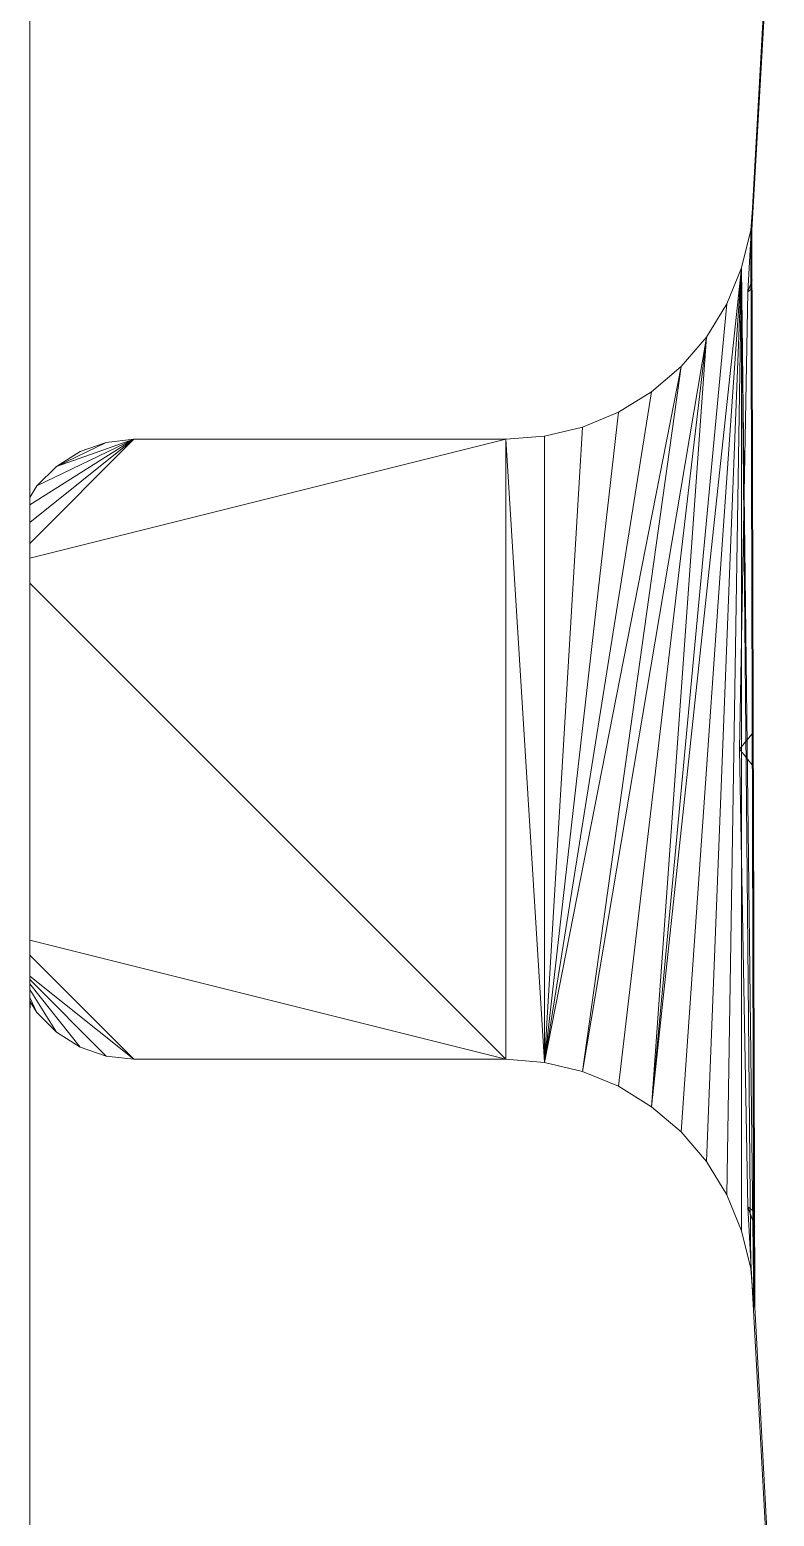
# Model space of a CAD drawing. Header units: millimetres. Extents: x 90978 to 295199, y -4084 to 97293.
# Drawn here: x 179965 to 180265, y 24046 to 24645 of the extents above; entities that cross this region are included whole.
import ezdxf

# ---------------------------------------------------------------- set-up
doc = ezdxf.new("R2010")
doc.units = ezdxf.units.MM
doc.header["$MEASUREMENT"] = 0
doc.layers.get('0').update_dxf_attribs({"linetype": 'CONTINUOUS'})
doc.layers.add('A-DETL-THIN', color=8, linetype='CONTINUOUS', lineweight=9)
doc.layers.add('G-IMPT', color=8, linetype='CONTINUOUS', lineweight=9)

# ---------------------------------------------------------------- blocks, each defined once
blk = doc.blocks.new('Synergy Type 3 - Desk Type 3_dwg_Family - 580997-310579-_3D_-V208-Level 0')
at = {"layer": 'G-IMPT'}
for p, q in [((-619.83, 154.07), (-435.57, 143.89)), ((117.71, 154.07), (-66.55, 143.89)), ((-440.39, 145.61), (-435.57, 143.89)), ((-435.57, 143.89), (-436.89, 145.62)), ((-435.57, 143.89), (-251.06, 140.49)), ((-251.06, 140.49), (-257.92, 146.13)), ((-251.06, 140.49), (-244.14, 146.17)), ((-66.55, 143.89), (-251.06, 140.49)), ((-58.71, 146.69), (-66.55, 143.89)), ((-66.55, 143.89), (-64.41, 146.68))]:
    blk.add_line(p, q, dxfattribs=at)
blk = doc.blocks.new('Synergy Type 3 - Desk Type 3_dwg_Family - 609077-310585-_3D_-768214-Level 0')
at = {"layer": 'G-IMPT'}
blk.add_line((-148.91, -145.34), (-146.06, -145.71), dxfattribs=at)
blk = doc.blocks.new('Synergy Type 3 - Desk Type 3_dwg_Family - 678409-310601-_3D_-768222-Level 0')
at = {"layer": 'G-IMPT'}
blk.add_line((325.94, -145.71), (-824.06, -145.71), dxfattribs=at)
blk = doc.blocks.new('Synergy Type 3 - Desk Type 3_dwg_Family - 694305-310617-_3D_-V212-Level 0')
at = {"layer": 'G-IMPT'}
for p, q in [((-473.37, 146.29), (-476.06, 146.29)), ((-460.41, 145.06), (-476.06, 146.29)), ((-26.06, 146.29), (-460.41, 145.06)), ((-460.41, 145.06), (-445.15, 141.39)), ((-26.06, 146.29), (-445.15, 141.39)), ((-41.7, 145.06), (-445.15, 141.39)), ((-26.06, 146.29), (-201.83, 146.29)), ((-56.96, 141.39), (-41.7, 145.06)), ((-41.7, 145.06), (-26.06, 146.29)), ((-445.15, 141.39), (-430.66, 135.39)), ((-106.96, 105.07), (-445.15, 141.39)), ((-96.77, 117), (-445.15, 141.39)), ((-84.83, 127.19), (-445.15, 141.39)), ((-71.46, 135.39), (-445.15, 141.39)), ((-56.96, 141.39), (-445.15, 141.39)), ((-71.46, 135.39), (-56.96, 141.39)), ((-430.66, 135.39), (-417.28, 127.19)), ((-106.96, 105.07), (-430.66, 135.39)), ((-84.83, 127.19), (-71.46, 135.39)), ((-417.28, 127.19), (-405.35, 117)), ((-121.16, 77.19), (-417.28, 127.19)), ((-115.16, 91.69), (-417.28, 127.19)), ((-106.96, 105.07), (-417.28, 127.19)), ((-96.77, 117), (-84.83, 127.19)), ((-405.35, 117), (-395.15, 105.07)), ((-124.82, 61.93), (-405.35, 117)), ((-121.16, 77.19), (-405.35, 117)), ((-106.96, 105.07), (-96.77, 117)), ((-395.15, 105.07), (-386.96, 91.69)), ((-124.82, 61.93), (-395.15, 105.07)), ((-115.16, 91.69), (-106.96, 105.07)), ((-386.96, 91.69), (-380.95, 77.19)), ((-124.82, 61.93), (-386.96, 91.69)), ((-121.16, 77.19), (-115.16, 91.69)), ((-380.95, 77.19), (-377.29, 61.93)), ((-124.82, 61.93), (-380.95, 77.19)), ((-124.82, 61.93), (-121.16, 77.19)), ((-377.29, 61.93), (-376.06, 46.29)), ((-124.82, 61.93), (-377.29, 61.93)), ((-124.82, 61.93), (-376.06, 46.29)), ((-126.06, 46.29), (-124.82, 61.93)), ((-376.06, -103.71), (-376.06, 46.29)), ((-328.06, -145.71), (-376.06, 46.29)), ((-126.06, 46.29), (-376.06, 46.29)), ((-318.06, -145.71), (-126.06, 46.29)), ((-174.06, -145.71), (-126.06, 46.29)), ((-126.06, -103.71), (-126.06, 46.29)), ((-376.06, -103.71), (-374.8, -114.84)), ((-376.06, -103.71), (-365.15, -134.89)), ((-376.06, -103.71), (-357.23, -142.8)), ((-376.06, -103.71), (-349.67, -145.71)), ((-376.06, -103.71), (-342.56, -145.71)), ((-376.06, -103.71), (-334.06, -145.71)), ((-168.06, -145.71), (-126.06, -103.71)), ((-159.55, -145.71), (-126.06, -103.71)), ((-127.31, -114.84), (-126.06, -103.71)), ((-374.8, -114.84), (-371.1, -125.41)), ((-374.8, -114.84), (-365.15, -134.89)), ((-158.18, -145.71), (-127.31, -114.84)), ((-131.01, -125.41), (-127.31, -114.84)), ((-371.1, -125.41), (-365.15, -134.89)), ((-156.47, -145.71), (-131.01, -125.41)), ((-136.96, -134.89), (-131.01, -125.41)), ((-365.15, -134.89), (-357.23, -142.8)), ((-154.19, -145.71), (-136.96, -134.89)), ((-144.88, -142.8), (-136.96, -134.89)), ((-357.23, -142.8), (-352.6, -145.71)), ((-150.92, -145.71), (-144.88, -142.8)), ((-149.51, -145.71), (-144.88, -142.8))]:
    blk.add_line(p, q, dxfattribs=at)

msp = doc.modelspace()

# ---------------------------------------------------------------- linework, layer by layer
at = {"layer": 'A-DETL-THIN'}
for p, q in [((180264.91, 24723.77), (180255.9, 24564.36)), ((180255.9, 24564.36), (180257.13, 24130.01)), ((180257.13, 24130.01), (180264.91, 23986.24))]:
    msp.add_line(p, q, dxfattribs=at)

# ---------------------------------------------------------------- block references
at = {"rotation": 270.0000000000001}
for name in ['Synergy Type 3 - Desk Type 3_dwg_Family - 678409-310601-_3D_-768222-Level 0', 'Synergy Type 3 - Desk Type 3_dwg_Family - 678409-310601-_3D_-768222-Level 0', 'Synergy Type 3 - Desk Type 3_dwg_Family - 580997-310579-_3D_-V208-Level 0', 'Synergy Type 3 - Desk Type 3_dwg_Family - 580997-310579-_3D_-V208-Level 0', 'Synergy Type 3 - Desk Type 3_dwg_Family - 609077-310585-_3D_-768214-Level 0', 'Synergy Type 3 - Desk Type 3_dwg_Family - 609077-310585-_3D_-768214-Level 0', 'Synergy Type 3 - Desk Type 3_dwg_Family - 694305-310617-_3D_-V212-Level 0', 'Synergy Type 3 - Desk Type 3_dwg_Family - 694305-310617-_3D_-V212-Level 0']:
    msp.add_blockref(name, (180110.34, 24103.95), dxfattribs=at)

doc.saveas('drawing.dxf')
